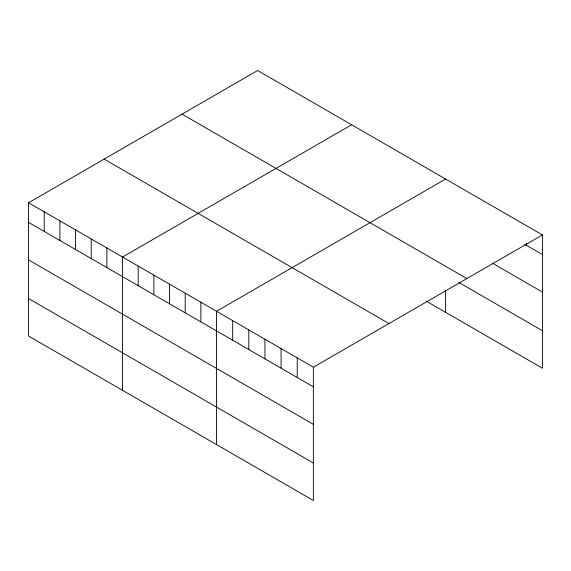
<?xml version="1.0" encoding="UTF-8"?>
<svg xmlns="http://www.w3.org/2000/svg" width="571" height="571" viewBox="0 0 571 571"><rect width="100%" height="100%" fill="white"/><g stroke="black" fill="none" stroke-linecap="round" stroke-linejoin="round"><path stroke-width="0.86" d="M28.55 202.762L313.372 367.196L313.372 500.496L28.55 336.062L28.55 202.762L257.628 70.504L542.45 234.938L542.45 368.238L426.216 301.131M351.622 124.764L122.544 257.021L122.544 390.321M445.608 179.03L216.53 311.288L216.53 444.588M313.372 367.196L542.45 234.938M524.77 244.367L542.45 254.566M492.495 263.238L542.45 292.081M182.035 114.15L466.857 278.584M458.677 282.36L542.45 330.73M104.143 159.116L388.965 323.55M28.55 222.39L313.372 386.831M28.55 259.898L313.372 424.339M28.55 298.547L313.372 462.988M526.312 243.546L526.312 245.252M445.608 290.168L445.608 312.33M297.227 357.881L297.227 377.51M281.089 348.56L281.089 368.188M264.951 339.245L264.951 358.873M248.813 329.924L248.813 349.552M232.668 320.609L232.668 340.237M200.864 302.245L200.864 321.873M185.204 293.201L185.204 312.829M169.537 284.158L169.537 303.786M153.87 275.115L153.87 294.743M138.203 266.072L138.203 285.7M106.877 247.978L106.877 267.606M91.21 238.935L91.21 258.563M75.543 229.892L75.543 249.52M59.884 220.849L59.884 240.477M44.217 211.805L44.217 231.433"/></g></svg>
